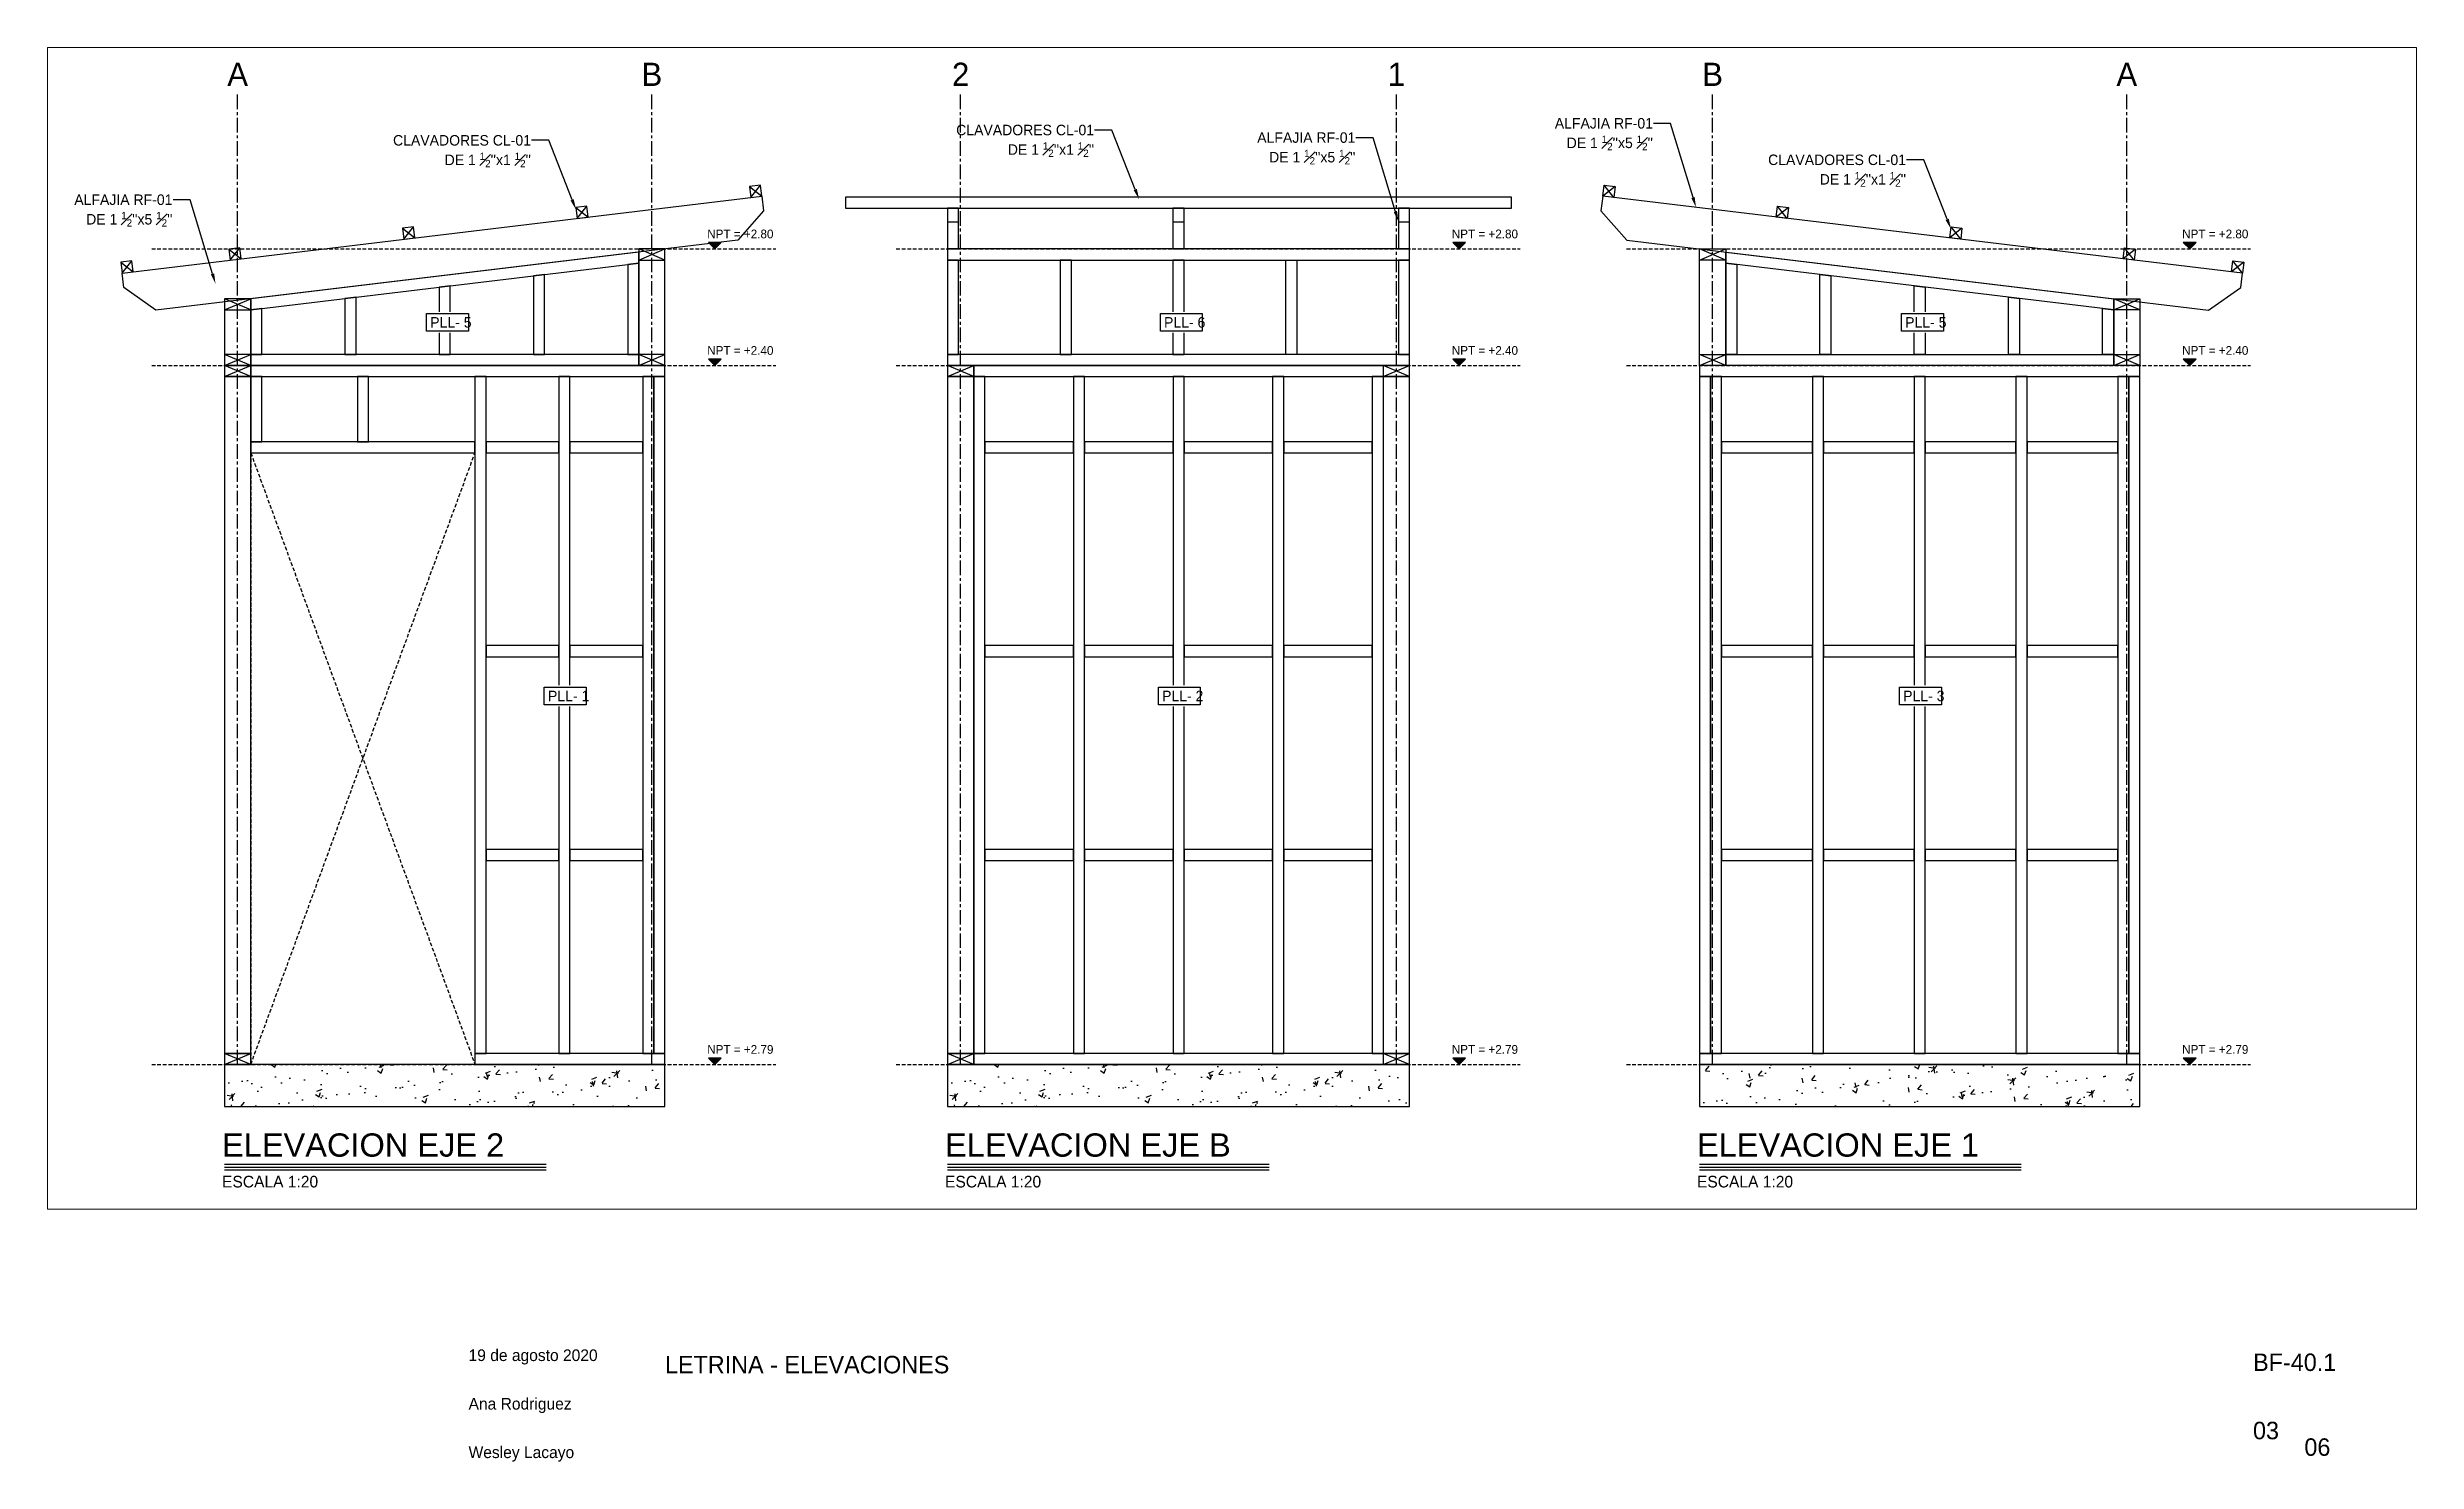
# Paper-space layout '02' of a CAD drawing. Header units: millimetres. Extents: x 90.7 to 131.3, y 309.4 to 333.7.
# The model-space entities are those that its viewports show. They can reach past a viewport. Long polylines and large blocks are cut down to what shows.
import ezdxf
from ezdxf import colors
from ezdxf.entities.mleader import LeaderData, LeaderLine
from ezdxf.enums import TextEntityAlignment as Align
from ezdxf.math import Vec2, Vec3

# ---------------------------------------------------------------- set-up
doc = ezdxf.new("R2010")
doc.units = ezdxf.units.MM
doc.set_wipeout_variables(frame=1)
doc.linetypes.add('CENTER', pattern=[2, 1.25, -0.25, 0.25, -0.25])
doc.linetypes.add('HIDDEN2', pattern=[4.7625, 3.175, -1.5875])
for name, color, linetype in [('0 @ 0.2', 7, 'Continuous'), ('EJES', 2, 'CENTER'), ('EJES @ 0.2', 2, 'CENTER'), ('NIVELES', 2, 'Continuous'), ('NIVELES @ 0.2', 2, 'Continuous'), ('PANELES', 2, 'Continuous'), ('TEXTO', 2, 'Continuous'), ('TEXTO @ 0.2', 2, 'Continuous'), ('TEXTOS TITULOS @ 0.2', 3, 'Continuous')]:
    doc.layers.add(name, color=color, linetype=linetype)
doc.styles.add('century gothic', font='GOTHIC.TTF')
doc.styles.add('century gothic smc', font='GOTHIC.TTF')
doc.styles.add('NOTAS', font='GOTHIC.TTF')
doc.styles.add('SMCtitulos', font='sanss___.ttf')
doc.styles.get("Standard").update_dxf_attribs({"font": 'arial.ttf'})

# ---------------------------------------------------------------- blocks, each defined once
blk = doc.blocks.new('A')
at = {"color": 8, "linetype": 'HIDDEN2', "ltscale": 0.1}
for p, q in [((19473.4537, 4523.5057), (19473.4537, 4521.4057)), ((19473.4537, 4521.4057), (19474.2237, 4523.5057)), ((19473.4537, 4523.5057), (19474.2237, 4521.4057)), ((19474.2237, 4521.4057), (19473.4537, 4521.4057))]:
    blk.add_line(p, q, dxfattribs=at)
at = {"layer": 'PANELES'}
for points in [[(19473.4537, 4523.8057), (19473.4537, 4523.7677), (19474.8761, 4523.7677), (19474.8761, 4523.8057)], [(19473.4537, 4523.5437), (19473.4917, 4523.5437), (19473.4917, 4523.7677), (19473.4537, 4523.7677)], [(19473.8197, 4523.5437), (19473.8577, 4523.5437), (19473.8577, 4523.7677), (19473.8197, 4523.7677)], [(19474.2237, 4521.4437), (19474.2617, 4521.4437), (19474.2617, 4523.7677), (19474.2237, 4523.7677)], [(19474.5119, 4521.4437), (19474.5499, 4521.4437), (19474.5499, 4523.7677), (19474.5119, 4523.7677)], [(19474.8001, 4521.4437), (19474.8381, 4521.4437), (19474.8381, 4523.7677), (19474.8001, 4523.7677)], [(19474.8381, 4521.4437), (19474.8761, 4521.4437), (19474.8761, 4523.7677), (19474.8381, 4523.7677)], [(19473.4537, 4523.5437), (19473.4537, 4523.5057), (19474.2237, 4523.5057), (19474.2237, 4523.5437)], [(19474.2617, 4523.5437), (19474.2617, 4523.5057), (19474.5119, 4523.5057), (19474.5119, 4523.5437)], [(19474.5499, 4523.5437), (19474.5499, 4523.5057), (19474.8001, 4523.5057), (19474.8001, 4523.5437)], [(19474.2617, 4522.8437), (19474.2617, 4522.8057), (19474.5119, 4522.8057), (19474.5119, 4522.8437)], [(19474.5499, 4522.8437), (19474.5499, 4522.8057), (19474.8001, 4522.8057), (19474.8001, 4522.8437)], [(19474.2617, 4522.1437), (19474.2617, 4522.1057), (19474.5119, 4522.1057), (19474.5119, 4522.1437)], [(19474.5499, 4522.1437), (19474.5499, 4522.1057), (19474.8001, 4522.1057), (19474.8001, 4522.1437)], [(19474.2237, 4521.4437), (19474.2237, 4521.4057), (19474.8761, 4521.4057), (19474.8761, 4521.4437)]]:
    blk.add_lwpolyline(points, close=True, dxfattribs=at)
blk = doc.blocks.new('LL')
at = {"layer": 'PANELES'}
for p, q in [((19468.3744, 4520.8214), (19468.4124, 4520.7314)), ((19468.3744, 4520.7314), (19468.4124, 4520.8214))]:
    blk.add_line(p, q, dxfattribs=at)
blk.add_lwpolyline([(19468.3744, 4520.7314), (19468.4124, 4520.7314), (19468.4124, 4520.8214), (19468.3744, 4520.8214)], close=True, dxfattribs=at)
blk = doc.blocks.new('*U680')
at = {"color": 2}
blk.add_line((0, 0.052), (5.524, 0.052), dxfattribs=at)
at = {"color": 250}
blk.add_line((0, 0), (5.524, 0), dxfattribs=at)
at = {"color": 7}
blk.add_line((0, -0.047), (5.524, -0.047), dxfattribs=at)
at = {"color": 0, "linetype": 'ByBlock', "lineweight": -2, "style": 'NOTAS'}
for tag, p in [('1TITLE', (0.027, 1.014)), ('2TITLE', (-0.043, 0.181))]:
    blk.add_attdef(tag, p, '', height=0.3, dxfattribs=at)
blk.add_attdef('SCALE', text='', height=0.18, dxfattribs=at).set_placement((-0.043, -0.148), align=Align.TOP_LEFT)
blk = doc.blocks.new('ejes')
at = {"color": 2, "linetype": 'Continuous'}
blk.add_wipeout([(-0.109, 0.275), (-0.065, 0.291), (-0.006, 0.3), (0.06, 0.297), (0.095, 0.288), (0.16, 0.261), (0.183, 0.246), (0.215, 0.22), (0.241, 0.193), (0.271, 0.149), (0.271, 0.149), (0.292, 0.103), (0.304, 0.065), (0.309, 0.032), (0.31, 0.001), (0.309, -0.027), (0.309, -0.027), (0.3, -0.077), (0.288, -0.113), (0.279, -0.133), (0.259, -0.168), (0.238, -0.195), (0.219, -0.215), (0.19, -0.24), (0.159, -0.26), (0.125, -0.277), (0.089, -0.289), (0.046, -0.297), (0.01, -0.299), (-0.037, -0.296), (-0.069, -0.289), (-0.097, -0.279), (-0.144, -0.256), (-0.171, -0.238), (-0.192, -0.221), (-0.215, -0.197), (-0.215, -0.197), (-0.257, -0.136), (-0.272, -0.101), (-0.272, -0.101), (-0.287, -0.034), (-0.29, 0.001), (-0.287, 0.036), (-0.281, 0.07), (-0.273, 0.099), (-0.258, 0.134), (-0.234, 0.174), (-0.216, 0.198), (-0.197, 0.217), (-0.175, 0.236), (-0.154, 0.251), (-0.126, 0.268), (-0.126, 0.268), (-0.118, 0.272)], dxfattribs=at)
at = {"layer": 'EJES', "color": 3}
blk.add_attdef('EJES', text='', height=0.3, dxfattribs=at).set_placement((0.01, -0.174), align=Align.CENTER)
blk = doc.blocks.new('B')
at = {"layer": 'PANELES'}
for points in [[(19476.7994, 4523.8057), (19476.7994, 4523.7677), (19478.2058, 4523.7677), (19478.2058, 4523.8057)], [(19476.7994, 4521.4437), (19476.8374, 4521.4437), (19476.8374, 4523.7677), (19476.7994, 4523.7677)], [(19477.1415, 4521.4437), (19477.1795, 4521.4437), (19477.1795, 4523.7677), (19477.1415, 4523.7677)], [(19477.4836, 4521.4437), (19477.5216, 4521.4437), (19477.5216, 4523.7677), (19477.4836, 4523.7677)], [(19477.8257, 4521.4437), (19477.8637, 4521.4437), (19477.8637, 4523.7677), (19477.8257, 4523.7677)], [(19478.1678, 4521.4437), (19478.2058, 4521.4437), (19478.2058, 4523.7677), (19478.1678, 4523.7677)], [(19476.8374, 4523.5437), (19476.8374, 4523.5057), (19477.1415, 4523.5057), (19477.1415, 4523.5437)], [(19477.1795, 4523.5437), (19477.1795, 4523.5057), (19477.4836, 4523.5057), (19477.4836, 4523.5437)], [(19477.5216, 4523.5437), (19477.5216, 4523.5057), (19477.8257, 4523.5057), (19477.8257, 4523.5437)], [(19477.8637, 4523.5437), (19477.8637, 4523.5057), (19478.1678, 4523.5057), (19478.1678, 4523.5437)], [(19476.8374, 4522.8437), (19476.8374, 4522.8057), (19477.1415, 4522.8057), (19477.1415, 4522.8437)], [(19477.1795, 4522.8437), (19477.1795, 4522.8057), (19477.4836, 4522.8057), (19477.4836, 4522.8437)], [(19477.5216, 4522.8437), (19477.5216, 4522.8057), (19477.8257, 4522.8057), (19477.8257, 4522.8437)], [(19477.8637, 4522.8437), (19477.8637, 4522.8057), (19478.1678, 4522.8057), (19478.1678, 4522.8437)], [(19476.8374, 4522.1437), (19476.8374, 4522.1057), (19477.1415, 4522.1057), (19477.1415, 4522.1437)], [(19477.1795, 4522.1437), (19477.1795, 4522.1057), (19477.4836, 4522.1057), (19477.4836, 4522.1437)], [(19477.5216, 4522.1437), (19477.5216, 4522.1057), (19477.8257, 4522.1057), (19477.8257, 4522.1437)], [(19477.8637, 4522.1437), (19477.8637, 4522.1057), (19478.1678, 4522.1057), (19478.1678, 4522.1437)], [(19476.7994, 4521.4437), (19476.7994, 4521.4057), (19478.2058, 4521.4057), (19478.2058, 4521.4437)]]:
    blk.add_lwpolyline(points, close=True, dxfattribs=at)
blk = doc.blocks.new('C')
at = {"layer": 'PANELES'}
for points in [[(19479.4886, 4523.8057), (19479.4886, 4523.7677), (19481.001, 4523.7677), (19481.001, 4523.8057)], [(19479.4886, 4521.4437), (19479.5266, 4521.4437), (19479.5266, 4523.7677), (19479.4886, 4523.7677)], [(19479.5266, 4521.4437), (19479.5646, 4521.4437), (19479.5646, 4523.7677), (19479.5266, 4523.7677)], [(19479.8762, 4521.4437), (19479.9142, 4521.4437), (19479.9142, 4523.7677), (19479.8762, 4523.7677)], [(19480.2258, 4521.4437), (19480.2638, 4521.4437), (19480.2638, 4523.7677), (19480.2258, 4523.7677)], [(19480.5754, 4521.4437), (19480.6134, 4521.4437), (19480.6134, 4523.7677), (19480.5754, 4523.7677)], [(19480.925, 4521.4437), (19480.963, 4521.4437), (19480.963, 4523.7677), (19480.925, 4523.7677)], [(19480.963, 4521.4437), (19481.001, 4521.4437), (19481.001, 4523.7677), (19480.963, 4523.7677)], [(19479.5646, 4523.5437), (19479.5646, 4523.5057), (19479.8762, 4523.5057), (19479.8762, 4523.5437)], [(19479.9142, 4523.5437), (19479.9142, 4523.5057), (19480.2258, 4523.5057), (19480.2258, 4523.5437)], [(19480.2638, 4523.5437), (19480.2638, 4523.5057), (19480.5754, 4523.5057), (19480.5754, 4523.5437)], [(19480.6134, 4523.5437), (19480.6134, 4523.5057), (19480.925, 4523.5057), (19480.925, 4523.5437)], [(19479.5646, 4522.8437), (19479.5646, 4522.8057), (19479.8762, 4522.8057), (19479.8762, 4522.8437)], [(19479.9142, 4522.8437), (19479.9142, 4522.8057), (19480.2258, 4522.8057), (19480.2258, 4522.8437)], [(19480.2638, 4522.8437), (19480.2638, 4522.8057), (19480.5754, 4522.8057), (19480.5754, 4522.8437)], [(19480.6134, 4522.8437), (19480.6134, 4522.8057), (19480.925, 4522.8057), (19480.925, 4522.8437)], [(19479.5646, 4522.1437), (19479.5646, 4522.1057), (19479.8762, 4522.1057), (19479.8762, 4522.1437)], [(19479.9142, 4522.1437), (19479.9142, 4522.1057), (19480.2258, 4522.1057), (19480.2258, 4522.1437)], [(19480.2638, 4522.1437), (19480.2638, 4522.1057), (19480.5754, 4522.1057), (19480.5754, 4522.1437)], [(19480.6134, 4522.1437), (19480.6134, 4522.1057), (19480.925, 4522.1057), (19480.925, 4522.1437)], [(19479.4886, 4521.4437), (19479.4886, 4521.4057), (19481.001, 4521.4057), (19481.001, 4521.4437)]]:
    blk.add_lwpolyline(points, close=True, dxfattribs=at)
blk = doc.blocks.new('nivel elevacion')
blk.add_hatch(color=250).paths.add_polyline_path([(-0.109, 0.11), (0, 0), (0.109, 0.11)])
blk.add_lwpolyline([(0, 0), (0.109, 0.11), (-0.109, 0.11)], close=True)
blk.add_lwpolyline([(0.109, 0.11), (-0.109, 0.11)])
at = {"style": 'NOTAS'}
blk.add_attdef('ELEVATION', (-0.13, 0.183), '', height=0.15, dxfattribs=at)

msp = doc.modelspace()

# ---------------------------------------------------------------- hatches: boundary and pattern name
h = msp.add_hatch()
h.set_pattern_fill('AR-CONC', color=250, scale=0.001)
h.paths.add_polyline_path([(19473.3637, 4515.9189), (19473.3637, 4515.7749), (19474.8761, 4515.7749), (19474.8761, 4515.9189)])
h = msp.add_hatch()
h.set_pattern_fill('AR-CONC', color=250, scale=0.001)
h.set_pattern_definition([(50, (2.48279, 0), (0.182184669, -0.0159390855), [0.01905, -0.20955]), (355, (2.48279, 0), (-0.0352434214, 0.1910568452), [0.01524, -0.1676405842]), (100.4514447, (2.49797, -0.00133), (0.1469412471, 0.1751177519), [0.0161900088, -0.1780902446]), (46.1842, (2.48279, 0.0508), (0.271079041, -0.042042328), [0.028575, -0.314325]), (96.6355576, (2.50537, 0.0473), (0.237404134, 0.2474261246), [0.024285023, -0.267135608]), (351.1841512, (2.48279, 0.0508), (0.237404134, 0.2474261246), [0.022859967, -0.251459732]), (21, (2.50819, 0.0381), (0.1516143913, -0.1022651982), [0.01905, -0.20955]), (326, (2.50819, 0.0381), (0.0618020283, 0.1841879661), [0.01524, -0.16764]), (71.451445, (2.52082, 0.02958), (0.2134164193, 0.0819227689), [0.0161900088, -0.1780899376]), (37.5, (2.482785, 0), (0.00308860325, 0.08455503887), [0, -0.165608, 0, -0.17018, 0, -0.168275]), (7.5, (2.482785, 0), (0.0668196625, 0.1001805748), [0, -0.097028, 0, -0.161798, 0, -0.064135]), (327.5, (2.42614, 0), (0.13559059517, -0.005728744), [0, -0.0635, 0, -0.19812, 0, -0.26289]), (317.5, (2.40074, 0), (0.1481291814, 0.025426491), [0, -0.08255, 0, -0.131572, 0, -0.18669])])
h.paths.add_polyline_path([(19475.8465, 4515.9189), (19475.8465, 4515.7749), (19477.4329, 4515.7749), (19477.4329, 4515.9189)])
h = msp.add_hatch()
h.set_pattern_fill('AR-CONC', color=250, scale=0.001)
h.set_pattern_definition([(50, (5.06488, -0.0678), (0.182184669, -0.0159390855), [0.01905, -0.20955]), (355, (5.06488, -0.0678), (-0.0352434214, 0.1910568452), [0.01524, -0.1676405842]), (100.4514447, (5.08006, -0.06913), (0.1469412471, 0.1751177519), [0.0161900088, -0.1780902446]), (46.1842, (5.06488, -0.017), (0.271079041, -0.042042328), [0.028575, -0.314325]), (96.6355576, (5.08747, -0.0205), (0.237404134, 0.2474261246), [0.024285023, -0.267135608]), (351.1841512, (5.06488, -0.017), (0.237404134, 0.2474261246), [0.022859967, -0.251459732]), (21, (5.09028, -0.0297), (0.1516143913, -0.1022651982), [0.01905, -0.20955]), (326, (5.09028, -0.0297), (0.0618020283, 0.1841879661), [0.01524, -0.16764]), (71.451445, (5.10291, -0.03822), (0.2134164193, 0.0819227689), [0.0161900088, -0.1780899376]), (37.5, (5.06488, -0.0678), (0.00308860325, 0.08455503887), [0, -0.165608, 0, -0.17018, 0, -0.168275]), (7.5, (5.06488, -0.0678), (0.0668196625, 0.1001805748), [0, -0.097028, 0, -0.161798, 0, -0.064135]), (327.5, (5.008237, -0.0678), (0.13559059517, -0.005728744), [0, -0.0635, 0, -0.19812, 0, -0.26289]), (317.5, (4.98284, -0.0678), (0.1481291814, 0.025426491), [0, -0.08255, 0, -0.131572, 0, -0.18669])])
h.paths.add_polyline_path([(19479.941, 4515.7749), (19479.941, 4515.9189), (19478.4286, 4515.9189), (19478.4286, 4515.7749)])

# ---------------------------------------------------------------- linework, layer by layer
at = {"color": 3}
for points in [[(19473.3637, 4515.9189), (19473.3637, 4515.7749), (19474.8761, 4515.7749), (19474.8761, 4515.9189)], [(19475.8465, 4515.9189), (19475.8465, 4515.7749), (19477.4329, 4515.7749), (19477.4329, 4515.9189)], [(19478.4286, 4515.9189), (19478.4286, 4515.7749), (19479.941, 4515.7749), (19479.941, 4515.9189)]]:
    msp.add_lwpolyline(points, close=True, dxfattribs=at)
at = {"layer": 'EJES', "color": 1}
for p, q in [((19473.4087, 4515.9189), (19473.4087, 4519.2559)), ((19474.8311, 4515.9189), (19474.8311, 4519.2559)), ((19475.8915, 4515.9189), (19475.8915, 4519.2559)), ((19477.3879, 4515.9189), (19477.3879, 4519.2559)), ((19478.4736, 4515.9189), (19478.4736, 4519.2559)), ((19479.896, 4515.9189), (19479.896, 4519.2559))]:
    msp.add_line(p, q, dxfattribs=at)
at = {"layer": 'NIVELES', "color": 1, "linetype": 'HIDDEN2', "ltscale": 0.1}
for p, q in [((19473.1137, 4518.7189), (19475.2564, 4518.7189)), ((19475.6705, 4518.7189), (19477.8132, 4518.7189)), ((19478.1786, 4518.7189), (19480.3213, 4518.7189)), ((19473.1137, 4518.3189), (19475.2564, 4518.3189)), ((19475.6705, 4518.3189), (19477.8132, 4518.3189)), ((19478.1786, 4518.3189), (19480.3213, 4518.3189)), ((19473.1137, 4515.9189), (19475.2564, 4515.9189)), ((19475.6705, 4515.9189), (19477.8132, 4515.9189)), ((19478.1786, 4515.9189), (19480.3213, 4515.9189))]:
    msp.add_line(p, q, dxfattribs=at)
at = {"layer": 'PANELES', "color": 1}
for p, q in [((19475.1661, 4518.933), (19475.2084, 4518.8998)), ((19475.1706, 4518.8952), (19475.2039, 4518.9375)), ((19478.1386, 4518.933), (19478.0964, 4518.8998)), ((19478.1341, 4518.8952), (19478.1009, 4518.9375)), ((19474.5704, 4518.8615), (19474.6127, 4518.8283)), ((19474.5749, 4518.8238), (19474.6081, 4518.866)), ((19478.7344, 4518.8615), (19478.6921, 4518.8283)), ((19478.7298, 4518.8238), (19478.6966, 4518.866)), ((19473.9747, 4518.79), (19474.0169, 4518.7568)), ((19473.9792, 4518.7523), (19474.0124, 4518.7945)), ((19479.3301, 4518.79), (19479.2878, 4518.7568)), ((19479.3256, 4518.7523), (19479.2924, 4518.7945)), ((19473.0071, 4518.6739), (19473.0494, 4518.6407)), ((19473.0116, 4518.6362), (19473.0448, 4518.6784)), ((19473.3789, 4518.7185), (19473.4212, 4518.6853)), ((19473.3835, 4518.6808), (19473.4167, 4518.723)), ((19479.9258, 4518.7185), (19479.8836, 4518.6853)), ((19479.9213, 4518.6808), (19479.8881, 4518.723)), ((19480.2977, 4518.6739), (19480.2554, 4518.6407)), ((19480.2931, 4518.6362), (19480.2599, 4518.6784))]:
    msp.add_line(p, q, dxfattribs=at)
at = {"layer": 'PANELES', "color": 3}
for p, q in [((19475.8465, 4518.8124), (19475.8845, 4518.8124)), ((19476.6207, 4518.8124), (19476.6587, 4518.8124)), ((19477.3949, 4518.8124), (19477.4329, 4518.8124))]:
    msp.add_line(p, q, dxfattribs=at)
for points in [[(19475.2084, 4518.8998), (19475.2143, 4518.8501), (19475.1258, 4518.7489), (19473.1276, 4518.5091), (19473.0176, 4518.5865), (19473.0116, 4518.6362), (19475.2084, 4518.8998)], [(19478.0964, 4518.8998), (19478.0904, 4518.8501), (19478.179, 4518.7489), (19480.1772, 4518.5091), (19480.2872, 4518.5865), (19480.2931, 4518.6362), (19478.0964, 4518.8998)]]:
    msp.add_lwpolyline(points, dxfattribs=at)
at = {"layer": 'PANELES', "color": 1}
for points in [[(19475.1706, 4518.8952), (19475.2084, 4518.8998), (19475.2039, 4518.9375), (19475.1661, 4518.933)], [(19478.1341, 4518.8952), (19478.0964, 4518.8998), (19478.1009, 4518.9375), (19478.1386, 4518.933)], [(19474.5749, 4518.8238), (19474.6127, 4518.8283), (19474.6081, 4518.866), (19474.5704, 4518.8615)], [(19475.4965, 4518.8969), (19475.4965, 4518.8589), (19477.7829, 4518.8589), (19477.7829, 4518.8969)], [(19478.7298, 4518.8238), (19478.6921, 4518.8283), (19478.6966, 4518.866), (19478.7344, 4518.8615)], [(19473.9792, 4518.7523), (19474.0169, 4518.7568), (19474.0124, 4518.7945), (19473.9747, 4518.79)], [(19479.3256, 4518.7523), (19479.2878, 4518.7568), (19479.2924, 4518.7945), (19479.3301, 4518.79)], [(19473.0116, 4518.6362), (19473.0494, 4518.6407), (19473.0448, 4518.6784), (19473.0071, 4518.6739)], [(19473.3835, 4518.6808), (19473.4212, 4518.6853), (19473.4167, 4518.723), (19473.3789, 4518.7185)], [(19479.9213, 4518.6808), (19479.8836, 4518.6853), (19479.8881, 4518.723), (19479.9258, 4518.7185)], [(19480.2931, 4518.6362), (19480.2554, 4518.6407), (19480.2599, 4518.6784), (19480.2977, 4518.6739)]]:
    msp.add_lwpolyline(points, close=True, dxfattribs=at)
at = {"layer": 'PANELES', "color": 3}
for points in [[(19475.8465, 4518.7189), (19475.8845, 4518.7189), (19475.8845, 4518.8589), (19475.8465, 4518.8589)], [(19476.6207, 4518.7189), (19476.6587, 4518.7189), (19476.6587, 4518.8589), (19476.6207, 4518.8589)], [(19477.3949, 4518.7189), (19477.4329, 4518.7189), (19477.4329, 4518.8589), (19477.3949, 4518.8589)]]:
    msp.add_lwpolyline(points, close=True, dxfattribs=at)
at = {"layer": 'PANELES'}
for points in [[(19474.7861, 4518.7081), (19473.4537, 4518.5482), (19473.4537, 4518.5099), (19474.7861, 4518.6699)], [(19474.7481, 4518.3569), (19474.7861, 4518.3569), (19474.7861, 4518.6699), (19474.7481, 4518.6653)], [(19474.8761, 4518.7189), (19474.7861, 4518.7189), (19474.7861, 4518.3189), (19474.8761, 4518.3189)], [(19475.8465, 4518.7189), (19475.8465, 4518.6809), (19477.4329, 4518.6809), (19477.4329, 4518.7189)], [(19475.8465, 4518.3569), (19475.8845, 4518.3569), (19475.8845, 4518.6809), (19475.8465, 4518.6809)], [(19476.2336, 4518.3569), (19476.2716, 4518.3569), (19476.2716, 4518.6809), (19476.2336, 4518.6809)], [(19476.6207, 4518.3569), (19476.6587, 4518.3569), (19476.6587, 4518.6809), (19476.6207, 4518.6809)], [(19477.0458, 4518.3569), (19477.0078, 4518.3569), (19477.0078, 4518.6809), (19477.0458, 4518.6809)], [(19477.3949, 4518.3569), (19477.4329, 4518.3569), (19477.4329, 4518.6809), (19477.3949, 4518.6809)], [(19478.4286, 4518.7189), (19478.5186, 4518.7189), (19478.5186, 4518.3189), (19478.4286, 4518.3189)], [(19478.5186, 4518.7081), (19479.851, 4518.5482), (19479.851, 4518.5099), (19478.5186, 4518.6699)], [(19478.5566, 4518.3569), (19478.5186, 4518.3569), (19478.5186, 4518.6699), (19478.5566, 4518.6653)], [(19474.1009, 4518.3569), (19474.1389, 4518.3569), (19474.1389, 4518.5922), (19474.1009, 4518.5876)], [(19474.4245, 4518.3569), (19474.4625, 4518.3569), (19474.4625, 4518.631), (19474.4245, 4518.6265)], [(19478.8802, 4518.3569), (19478.8422, 4518.3569), (19478.8422, 4518.631), (19478.8802, 4518.6265)], [(19479.2038, 4518.3569), (19479.1658, 4518.3569), (19479.1658, 4518.5922), (19479.2038, 4518.5876)], [(19473.4537, 4518.5482), (19473.3637, 4518.5482), (19473.3637, 4518.3189), (19473.4537, 4518.3189)], [(19473.4537, 4518.3569), (19473.4917, 4518.3569), (19473.4917, 4518.5145), (19473.4537, 4518.5099)], [(19473.7773, 4518.3569), (19473.8153, 4518.3569), (19473.8153, 4518.5533), (19473.7773, 4518.5488)], [(19479.5274, 4518.3569), (19479.4894, 4518.3569), (19479.4894, 4518.5533), (19479.5274, 4518.5488)], [(19479.851, 4518.3569), (19479.813, 4518.3569), (19479.813, 4518.5145), (19479.851, 4518.5099)], [(19479.851, 4518.5482), (19479.941, 4518.5482), (19479.941, 4518.3189), (19479.851, 4518.3189)], [(19473.4537, 4518.3569), (19473.4537, 4518.3189), (19474.7861, 4518.3189), (19474.7861, 4518.3569)], [(19475.8465, 4518.3569), (19475.8465, 4518.3189), (19477.4329, 4518.3189), (19477.4329, 4518.3569)], [(19479.851, 4518.3569), (19479.851, 4518.3189), (19478.5186, 4518.3189), (19478.5186, 4518.3569)], [(19473.3637, 4515.9569), (19473.4537, 4515.9569), (19473.4537, 4518.2809), (19473.3637, 4518.2809)], [(19475.8465, 4515.9569), (19475.9365, 4515.9569), (19475.9365, 4518.2809), (19475.8465, 4518.2809)], [(19477.3429, 4515.9569), (19477.4329, 4515.9569), (19477.4329, 4518.2809), (19477.3429, 4518.2809)]]:
    msp.add_lwpolyline(points, close=True, dxfattribs=at)

# ---------------------------------------------------------------- block references
for name, p in [('B', (-0.8628, -5.4868)), ('C', (-1.06, -5.4868))]:
    msp.add_blockref(name, p)
at = {"layer": 'NIVELES @ 0.2'}
ref = msp.add_blockref('nivel elevacion', (19475.0472, 4518.7189), dxfattribs=dict(at, xscale=0.2, yscale=0.2, zscale=0.2))
ref.add_attrib('ELEVATION', 'NPT = +2.80', (19475.0212, 4518.7555), dxfattribs={"layer": '0', "color": 0, "height": 0.03, "style": 'century gothic smc'})
ref = msp.add_blockref('nivel elevacion', (19477.6039, 4518.7189), dxfattribs=dict(at, xscale=0.2, yscale=0.2, zscale=0.2))
ref.add_attrib('ELEVATION', 'NPT = +2.80', (19477.578, 4518.7555), dxfattribs={"layer": '0', "color": 0, "height": 0.03, "style": 'century gothic smc'})
ref = msp.add_blockref('nivel elevacion', (19480.112, 4518.7189), dxfattribs=dict(at, xscale=0.2, yscale=0.2, zscale=0.2))
ref.add_attrib('ELEVATION', 'NPT = +2.80', (19480.0861, 4518.7555), dxfattribs={"layer": '0', "color": 0, "height": 0.03, "style": 'century gothic smc'})
ref = msp.add_blockref('nivel elevacion', (19475.0472, 4518.3189), dxfattribs=dict(at, xscale=0.2, yscale=0.2, zscale=0.2))
ref.add_attrib('ELEVATION', 'NPT = +2.40', (19475.0212, 4518.3555), dxfattribs={"layer": '0', "color": 0, "height": 0.03, "style": 'century gothic smc'})
ref = msp.add_blockref('nivel elevacion', (19477.6039, 4518.3189), dxfattribs=dict(at, xscale=0.2, yscale=0.2, zscale=0.2))
ref.add_attrib('ELEVATION', 'NPT = +2.40', (19477.578, 4518.3555), dxfattribs={"layer": '0', "color": 0, "height": 0.03, "style": 'century gothic smc'})
ref = msp.add_blockref('nivel elevacion', (19480.112, 4518.3189), dxfattribs=dict(at, xscale=0.2, yscale=0.2, zscale=0.2))
ref.add_attrib('ELEVATION', 'NPT = +2.40', (19480.0861, 4518.3555), dxfattribs={"layer": '0', "color": 0, "height": 0.03, "style": 'century gothic smc'})
ref = msp.add_blockref('nivel elevacion', (19475.0472, 4515.9189), dxfattribs=dict(at, xscale=0.2, yscale=0.2, zscale=0.2))
ref.add_attrib('ELEVATION', 'NPT = +2.79', (19475.0212, 4515.9555), dxfattribs={"layer": '0', "color": 0, "height": 0.03, "style": 'century gothic smc'})
ref = msp.add_blockref('nivel elevacion', (19477.6039, 4515.9189), dxfattribs=dict(at, xscale=0.2, yscale=0.2, zscale=0.2))
ref.add_attrib('ELEVATION', 'NPT = +2.79', (19477.578, 4515.9555), dxfattribs={"layer": '0', "color": 0, "height": 0.03, "style": 'century gothic smc'})
ref = msp.add_blockref('nivel elevacion', (19480.112, 4515.9189), dxfattribs=dict(at, xscale=0.2, yscale=0.2, zscale=0.2))
ref.add_attrib('ELEVATION', 'NPT = +2.79', (19480.0861, 4515.9555), dxfattribs={"layer": '0', "color": 0, "height": 0.03, "style": 'century gothic smc'})
at = {"layer": 'PANELES', "rotation": 90}
for p in [(23995.6075, -14949.6935), (23994.1851, -14949.8642), (23994.1851, -14950.0555), (23995.6075, -14950.0555), (23994.1851, -14950.0935), (23996.6679, -14950.0935), (23998.1643, -14950.0935), (23994.1851, -14952.4555), (23996.6679, -14952.4555), (23998.1643, -14952.4555)]:
    msp.add_blockref('LL', p, dxfattribs=at)
at = {"layer": 'PANELES', "xscale": -1, "rotation": 270}
for p in [(14957.6973, -14949.6935), (14959.1197, -14949.8642), (14957.6973, -14950.0555), (14959.1197, -14950.0555)]:
    msp.add_blockref('LL', p, dxfattribs=at)
at = {"layer": 'PANELES'}
msp.add_blockref('A', (0, -5.4868), dxfattribs=at)
at = {"layer": 'TEXTOS TITULOS @ 0.2'}
ref = msp.add_blockref('*U680', (19473.3637, 4515.566), dxfattribs=dict(at, xscale=0.2, yscale=0.2, zscale=0.2))
ref.add_attrib('2TITLE', 'ELEVACION EJE 2', (19473.3551, 4515.6022), dxfattribs={"layer": '0', "color": 0, "linetype": 'ByBlock', "lineweight": -2, "height": 0.08, "style": 'SMCtitulos'})
ref.add_attrib('SCALE', 'ESCALA 1:20', dxfattribs={"layer": '0', "color": 0, "linetype": 'ByBlock', "lineweight": -2, "height": 0.04, "style": 'NOTAS'}).set_placement((19473.3551, 4515.5365), align=Align.TOP_LEFT)
ref = msp.add_blockref('*U680', (19475.8465, 4515.566), dxfattribs=dict(at, xscale=0.2, yscale=0.2, zscale=0.2))
ref.add_attrib('2TITLE', 'ELEVACION EJE B', (19475.8379, 4515.6022), dxfattribs={"layer": '0', "color": 0, "linetype": 'ByBlock', "lineweight": -2, "height": 0.08, "style": 'SMCtitulos'})
ref.add_attrib('SCALE', 'ESCALA 1:20', dxfattribs={"layer": '0', "color": 0, "linetype": 'ByBlock', "lineweight": -2, "height": 0.04, "style": 'NOTAS'}).set_placement((19475.8379, 4515.5365), align=Align.TOP_LEFT)
ref = msp.add_blockref('*U680', (19478.4286, 4515.566), dxfattribs=dict(at, xscale=0.2, yscale=0.2, zscale=0.2))
ref.add_attrib('2TITLE', 'ELEVACION EJE 1', (19478.42, 4515.6022), dxfattribs={"layer": '0', "color": 0, "linetype": 'ByBlock', "lineweight": -2, "height": 0.08, "style": 'SMCtitulos'})
ref.add_attrib('SCALE', 'ESCALA 1:20', dxfattribs={"layer": '0', "color": 0, "linetype": 'ByBlock', "lineweight": -2, "height": 0.04, "style": 'NOTAS'}).set_placement((19478.42, 4515.5365), align=Align.TOP_LEFT)

# ---------------------------------------------------------------- leaders
at = {"layer": '0 @ 0.2'}
ml = msp.add_multileader_mtext('Standard', dxfattribs=at)
ml.set_content("\\A1;CLAVADORES CL-01\\PDE 1 {\\H0.7x;\\S1#2;}''x1 {\\H0.7x;\\S1#2;}''", color=2, style='century gothic')
ml.set_leader_properties(color=1)
ml.build(insert=Vec2(0, 0))
ml.multileader.update_dxf_attribs({"dogleg_length": 0.09, "arrow_head_size": 0.036, "scale": 0.2})
ctx = ml.context
ctx.base_point, ctx.scale, ctx.char_height, ctx.arrow_head_size, ctx.landing_gap_size, ctx.plane_origin = Vec3(19475.8755, 4519.1274), 0.2, 0.036, 0.036, 0.002, Vec3(19476.735, 4518.7446)
ctx.text_align_type = 2
notes = []
notes.append((ctx, [(0, (1, 1, 0), (19476.4106, 4519.1274), (-1, 0), 0.0589, [(0, [(19476.5042, 4518.8897)], 0, [])])]))
ctx.mtext.insert, ctx.mtext.alignment, ctx.mtext.flow_direction = Vec3(19476.3497, 4519.1454), 3, 5
ml = msp.add_multileader_mtext('Standard', dxfattribs=at)
ml.set_content("\\A1;ALFAJIA RF-01\\PDE 1 {\\H0.7x;\\S1#2;}''x5 {\\H0.7x;\\S1#2;}''", color=2, style='century gothic')
ml.set_leader_properties(color=1)
ml.build(insert=Vec2(0, 0))
ml.multileader.update_dxf_attribs({"dogleg_length": 0.09, "arrow_head_size": 0.036, "scale": 0.2})
ctx = ml.context
ctx.base_point, ctx.scale, ctx.char_height, ctx.arrow_head_size, ctx.landing_gap_size, ctx.plane_origin = Vec3(19477.9445, 4519.1499), 0.2, 0.036, 0.036, 0.002, Vec3(19478.1896, 4518.8057)
ctx.text_align_type = 2
notes.append((ctx, [(0, (1, 1, 0), (19478.3297, 4519.1499), (-1, 0), 0.0589, [(0, [(19478.4168, 4518.8613)], 0, [])])]))
ctx.mtext.insert, ctx.mtext.alignment, ctx.mtext.flow_direction = Vec3(19478.2689, 4519.1684), 3, 5
ml = msp.add_multileader_mtext('Standard', dxfattribs=at)
ml.set_content("\\A1;CLAVADORES CL-01\\PDE 1 {\\H0.7x;\\S1#2;}''x1 {\\H0.7x;\\S1#2;}''", color=2, style='century gothic')
ml.set_leader_properties(color=1)
ml.build(insert=Vec2(0, 0))
ml.multileader.update_dxf_attribs({"dogleg_length": 0.09, "arrow_head_size": 0.036, "scale": 0.2})
ctx = ml.context
ctx.base_point, ctx.scale, ctx.char_height, ctx.arrow_head_size, ctx.landing_gap_size, ctx.plane_origin = Vec3(19473.9417, 4519.092), 0.2, 0.036, 0.036, 0.002, Vec3(19474.8013, 4518.7092)
ctx.text_align_type = 2
notes.append((ctx, [(0, (1, 1, 0), (19474.4768, 4519.092), (-1, 0), 0.0589, [(0, [(19474.5705, 4518.8543)], 0, [])])]))
ctx.mtext.insert, ctx.mtext.alignment, ctx.mtext.flow_direction = Vec3(19474.4159, 4519.11), 3, 5
ml = msp.add_multileader_mtext('Standard', dxfattribs=at)
ml.set_content("\\A1;ALFAJIA RF-01\\PDE 1 {\\H0.7x;\\S1#2;}''x5 {\\H0.7x;\\S1#2;}''", color=2, style='century gothic')
ml.set_leader_properties(color=1)
ml.build(insert=Vec2(0, 0))
ml.multileader.update_dxf_attribs({"dogleg_length": 0.09, "arrow_head_size": 0.036, "scale": 0.2})
ctx = ml.context
ctx.base_point, ctx.scale, ctx.char_height, ctx.arrow_head_size, ctx.landing_gap_size, ctx.plane_origin = Vec3(19476.9227, 4519.101), 0.2, 0.036, 0.036, 0.002, Vec3(19477.1677, 4518.7568)
ctx.text_align_type = 2
notes.append((ctx, [(0, (1, 1, 0), (19477.3079, 4519.101), (-1, 0), 0.0589, [(0, [(19477.3949, 4518.8124)], 0, [])])]))
ctx.mtext.insert, ctx.mtext.alignment, ctx.mtext.flow_direction = Vec3(19477.247, 4519.1194), 3, 5
ml = msp.add_multileader_mtext('Standard', dxfattribs=at)
ml.set_content("\\A1;CLAVADORES CL-01\\PDE 1 {\\H0.7x;\\S1#2;}''x1 {\\H0.7x;\\S1#2;}''", color=2, style='century gothic')
ml.set_leader_properties(color=1)
ml.build(insert=Vec2(0, 0))
ml.multileader.update_dxf_attribs({"dogleg_length": 0.09, "arrow_head_size": 0.036, "scale": 0.2})
ctx = ml.context
ctx.base_point, ctx.scale, ctx.char_height, ctx.arrow_head_size, ctx.landing_gap_size, ctx.plane_origin = Vec3(19478.6637, 4519.025), 0.2, 0.036, 0.036, 0.002, Vec3(19479.5232, 4518.6422)
ctx.text_align_type = 2
notes.append((ctx, [(0, (1, 1, 0), (19479.1988, 4519.025), (-1, 0), 0.0589, [(0, [(19479.2924, 4518.7873)], 0, [])])]))
ctx.mtext.insert, ctx.mtext.alignment, ctx.mtext.flow_direction = Vec3(19479.1379, 4519.0431), 3, 5
ml = msp.add_multileader_mtext('Standard', dxfattribs=at)
ml.set_content("\\A1;ALFAJIA RF-01\\PDE 1 {\\H0.7x;\\S1#2;}''x5 {\\H0.7x;\\S1#2;}''", color=2, style='century gothic')
ml.set_leader_properties(color=1)
ml.build(insert=Vec2(0, 0))
ml.multileader.update_dxf_attribs({"dogleg_length": 0.09, "arrow_head_size": 0.036, "scale": 0.2})
ctx = ml.context
ctx.base_point, ctx.scale, ctx.char_height, ctx.arrow_head_size, ctx.landing_gap_size, ctx.plane_origin = Vec3(19472.8605, 4518.8876), 0.2, 0.036, 0.036, 0.002, Vec3(19473.1055, 4518.5434)
ctx.text_align_type = 2
notes.append((ctx, [(0, (1, 1, 0), (19473.2457, 4518.8876), (-1, 0), 0.0589, [(0, [(19473.3327, 4518.599)], 0, [])])]))
ctx.mtext.insert, ctx.mtext.alignment, ctx.mtext.flow_direction = Vec3(19473.1848, 4518.9061), 3, 5
for ctx, leaders in notes:
    for number, flags, end, landing, length, lines in leaders:
        leader = LeaderData()
        leader.index, (leader.has_last_leader_line, leader.has_dogleg_vector, leader.attachment_direction) = number, flags
        leader.last_leader_point, leader.dogleg_vector, leader.dogleg_length = Vec3(end), Vec3(landing), length
        for number, points, colour, breaks in lines:
            line = LeaderLine()
            line.index, line.vertices, line.color, line.breaks = number, Vec3.list(points), colors.encode_raw_color(colour), breaks
            leader.lines.append(line)
        ctx.leaders.append(leader)

# ---------------------------------------------------------------- next in the draw order: block references
at = {"layer": 'EJES @ 0.2'}
ref = msp.add_blockref('ejes', (19473.4066, 4519.3158), dxfattribs=dict(at, xscale=0.2000000000003638, yscale=0.2000000000003638, zscale=0.2000000000003638))
ref.add_attrib('EJES', 'A', dxfattribs={"layer": 'EJES', "color": 3, "height": 0.08, "style": 'century gothic'}).set_placement((19473.4087, 4519.2786), align=Align.CENTER)
ref = msp.add_blockref('ejes', (19474.829, 4519.3158), dxfattribs=dict(at, xscale=0.2000000000003638, yscale=0.2000000000003638, zscale=0.2000000000003638))
ref.add_attrib('EJES', 'B', dxfattribs={"layer": 'EJES', "color": 3, "height": 0.08, "style": 'century gothic'}).set_placement((19474.8311, 4519.2786), align=Align.CENTER)
ref = msp.add_blockref('ejes', (19475.8894, 4519.3158), dxfattribs=dict(at, xscale=0.2000000000003638, yscale=0.2000000000003638, zscale=0.2000000000003638))
ref.add_attrib('EJES', '2', dxfattribs={"layer": 'EJES', "color": 3, "height": 0.08, "style": 'century gothic'}).set_placement((19475.8915, 4519.2786), align=Align.CENTER)
ref = msp.add_blockref('ejes', (19477.3858, 4519.3158), dxfattribs=dict(at, xscale=0.2000000000003638, yscale=0.2000000000003638, zscale=0.2000000000003638))
ref.add_attrib('EJES', '1', dxfattribs={"layer": 'EJES', "color": 3, "height": 0.08, "style": 'century gothic'}).set_placement((19477.3879, 4519.2786), align=Align.CENTER)
ref = msp.add_blockref('ejes', (19478.4715, 4519.3158), dxfattribs=dict(at, xscale=0.2000000000003638, yscale=0.2000000000003638, zscale=0.2000000000003638))
ref.add_attrib('EJES', 'B', dxfattribs={"layer": 'EJES', "color": 3, "height": 0.08, "style": 'century gothic'}).set_placement((19478.4736, 4519.2786), align=Align.CENTER)
ref = msp.add_blockref('ejes', (19479.8939, 4519.3158), dxfattribs=dict(at, xscale=0.2000000000003638, yscale=0.2000000000003638, zscale=0.2000000000003638))
ref.add_attrib('EJES', 'A', dxfattribs={"layer": 'EJES', "color": 3, "height": 0.08, "style": 'century gothic'}).set_placement((19479.896, 4519.2786), align=Align.CENTER)

# ---------------------------------------------------------------- next in the draw order: texts
at = {"layer": 'TEXTO @ 0.2', "color": 2, "char_height": 0.036, "width": 0.271168, "attachment_point": 1, "style": 'century gothic', "bg_fill": 3, "box_fill_scale": 1.5, "bg_fill_color": 256, "bg_fill_transparency": 0}
for s, insert in [('PLL- 5', (19474.0701, 4518.485)), ('PLL- 6', (19476.5899, 4518.485)), ('PLL- 5', (19479.135, 4518.485)), ('PLL- 1', (19474.4744, 4517.2022)), ('PLL- 2', (19476.5832, 4517.2022)), ('PLL- 3', (19479.1282, 4517.2022))]:
    msp.add_mtext(s, dxfattribs=dict(at, insert=insert))

# ---------------------------------------------------------------- next in the draw order: linework, layer by layer
at = {"layer": 'TEXTO', "color": 2}
for points in [[(19474.0575, 4518.4364), (19474.0575, 4518.4976), (19474.2012, 4518.4976), (19474.2012, 4518.4364)], [(19476.5773, 4518.4364), (19476.5773, 4518.4976), (19476.721, 4518.4976), (19476.721, 4518.4364)], [(19479.1224, 4518.4364), (19479.1224, 4518.4976), (19479.2661, 4518.4976), (19479.2661, 4518.4364)], [(19474.4618, 4517.1536), (19474.4618, 4517.2148), (19474.6054, 4517.2148), (19474.6054, 4517.1536)], [(19476.5706, 4517.1536), (19476.5706, 4517.2148), (19476.7142, 4517.2148), (19476.7142, 4517.1536)], [(19479.1156, 4517.1536), (19479.1156, 4517.2148), (19479.2593, 4517.2148), (19479.2593, 4517.1536)]]:
    msp.add_lwpolyline(points, close=True, dxfattribs=at)

psp = doc.layouts.new('02')

# ---------------------------------------------------------------- texts
at = {"layer": 'TEXTO', "color": 2, "attachment_point": 1, "style": 'century gothic'}
for s, insert, char_height, width in [('19 de agosto 2020', (97.885, 311.32), 0.2, 3.7301), ('{\\H3.3333x;LETRINA - ELEVACIONES}', (101.257, 311.209), 0.09, 8.48229), ('BF-40.1', (128.526, 311.249), 0.3, 3.7301), ('Ana Rodriguez', (97.885, 310.487), 0.2, 3.7301), ('03', (128.524, 310.077), 0.3, 3.7301), ('Wesley Lacayo', (97.885, 309.654), 0.2, 3.7301), ('06', (129.406, 309.793), 0.3, 3.7301)]:
    psp.add_mtext(s, dxfattribs=dict(at, insert=insert, char_height=char_height, width=width))

# ---------------------------------------------------------------- viewports
at = {"layer": 'Defpoints'}
psp.add_viewport(center=(110.993, 323.699), size=(40.68, 19.94725), view_center_point=(19476.8233, 4517.4163), view_height=3.98945, dxfattribs=at)

doc.saveas('drawing.dxf')
